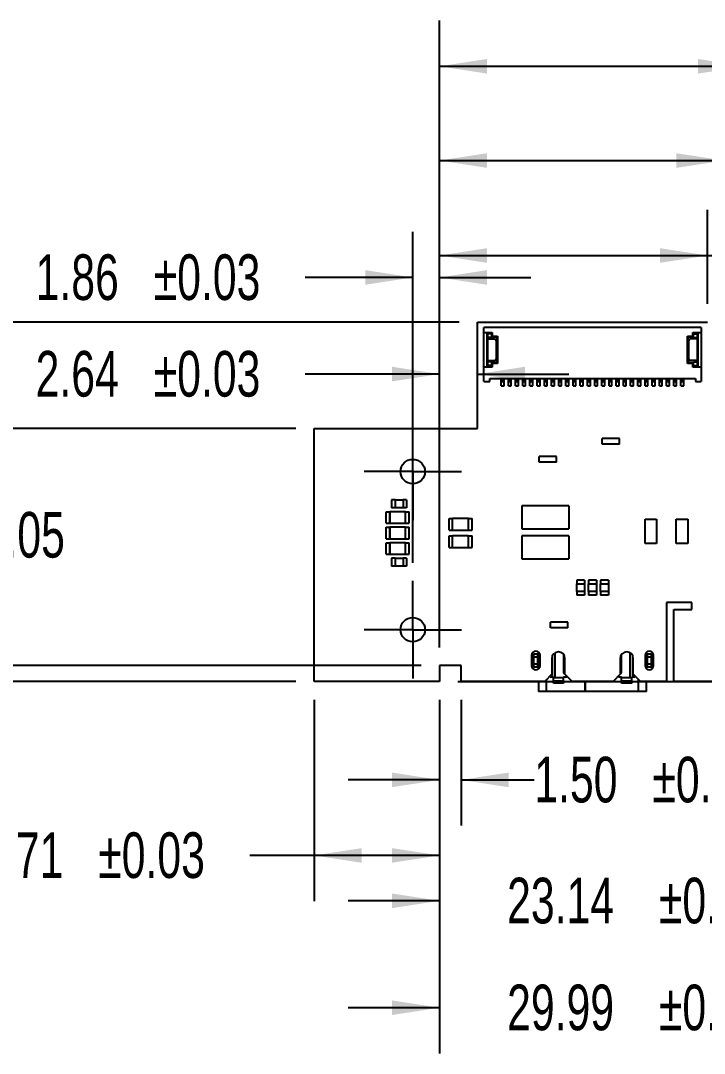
# Model space of a CAD drawing. Extents: x 11 to 421, y 5 to 275.
# Drawn here: x 78.8 to 126.4, y 141.9 to 213.7 of the extents above; entities that cross this region are included whole.
import ezdxf
from ezdxf.enums import TextEntityAlignment as Align

# ---------------------------------------------------------------- set-up
doc = ezdxf.new("R2010")
doc.units = 0
doc.layers.get('0').update_dxf_attribs({"linetype": 'CONTINUOUS'})
doc.dimstyles.new('SLDDIMSTYLE0', dxfattribs={"dimtxt": 3.175, "dimasz": 3.302, "dimexe": 0, "dimexo": 0.0625, "dimgap": 0.79375, "dimtad": 0, "dimtih": 1, "dimtoh": 1, "dimrnd": 1e-09, "dimzin": 4, "dimsah": 1, "dimcen": 0.09, "dimazin": 3, "dimtol": 1, "dimtp": 0.02, "dimtm": 0.02, "dimtfac": 1, "dimtmove": 0, "dimatfit": 3})
doc.dimstyles.new('SLDDIMSTYLE1', dxfattribs={"dimtxt": 3.175, "dimasz": 3.302, "dimexe": 0, "dimexo": 0.0625, "dimgap": 0.79375, "dimtad": 0, "dimtih": 1, "dimtoh": 1, "dimrnd": 1e-09, "dimzin": 12, "dimsah": 1, "dimcen": 0.09, "dimazin": 3, "dimtol": 1, "dimtp": 0.03, "dimtm": 0.03, "dimtfac": 1, "dimtofl": 0, "dimtmove": 0, "dimatfit": 3})
doc.dimstyles.new('SLDDIMSTYLE2', dxfattribs={"dimtxt": 3.175, "dimasz": 3.302, "dimexe": 0, "dimexo": 0.0625, "dimgap": 0.79375, "dimtad": 0, "dimtih": 1, "dimtoh": 1, "dimrnd": 1e-09, "dimzin": 12, "dimsah": 1, "dimcen": 0.09, "dimazin": 3, "dimtol": 1, "dimtp": 0.05, "dimtm": 0.05, "dimtfac": 1, "dimtmove": 0, "dimatfit": 3})
doc.dimstyles.new('SLDDIMSTYLE3', dxfattribs={"dimtxt": 3.175, "dimasz": 3.302, "dimexe": 0, "dimexo": 0.0625, "dimgap": 0.79375, "dimtad": 0, "dimtih": 1, "dimtoh": 1, "dimrnd": 1e-09, "dimzin": 12, "dimsah": 1, "dimcen": 0.09, "dimazin": 3, "dimtol": 1, "dimtp": 0.03, "dimtm": 0.03, "dimtfac": 1, "dimtmove": 0, "dimatfit": 3})
doc.dimstyles.new('SLDDIMSTYLE4', dxfattribs={"dimtxt": 3.175, "dimasz": 3.302, "dimexe": 0, "dimexo": 0.0625, "dimgap": 0.79375, "dimtad": 0, "dimtih": 1, "dimtoh": 1, "dimrnd": 1e-09, "dimzin": 12, "dimsah": 1, "dimcen": 0.09, "dimazin": 3, "dimtol": 1, "dimtp": 0.04, "dimtm": 0.04, "dimtfac": 1, "dimtofl": 0, "dimtmove": 0, "dimatfit": 3})
doc.dimstyles.new('SLDDIMSTYLE5', dxfattribs={"dimtxt": 3.175, "dimasz": 3.302, "dimexe": 0, "dimexo": 0.0625, "dimgap": 0.79375, "dimtad": 0, "dimtih": 1, "dimtoh": 1, "dimrnd": 1e-09, "dimzin": 12, "dimsah": 1, "dimcen": 0.09, "dimazin": 3, "dimtol": 1, "dimtp": 0.05, "dimtm": 0.05, "dimtfac": 1, "dimtofl": 0, "dimtmove": 0, "dimatfit": 3})
doc.dimstyles.new('SLDDIMSTYLE6', dxfattribs={"dimtxt": 3.175, "dimasz": 3.302, "dimexe": 0, "dimexo": 0.0625, "dimgap": 0.79375, "dimtad": 0, "dimtih": 1, "dimtoh": 1, "dimrnd": 1e-09, "dimzin": 4, "dimsah": 1, "dimcen": 0.09, "dimazin": 3, "dimtol": 1, "dimtp": 0.05, "dimtm": 0.05, "dimtfac": 1, "dimtmove": 0, "dimatfit": 3})
doc.dimstyles.new('SLDDIMSTYLE7', dxfattribs={"dimtxt": 3.175, "dimasz": 3.302, "dimexe": 0, "dimexo": 0.0625, "dimgap": 0.79375, "dimtad": 0, "dimtih": 1, "dimtoh": 1, "dimrnd": 1e-09, "dimzin": 4, "dimsah": 1, "dimcen": 0.09, "dimazin": 3, "dimtol": 1, "dimtp": 0.05, "dimtm": 0.05, "dimtfac": 1, "dimtofl": 0, "dimtmove": 0, "dimatfit": 3})
doc.dimstyles.new('SLDDIMSTYLE8', dxfattribs={"dimtxt": 3.175, "dimasz": 3.302, "dimexe": 0, "dimexo": 0.0625, "dimgap": 0.79375, "dimtad": 0, "dimtih": 1, "dimtoh": 1, "dimrnd": 1e-09, "dimzin": 4, "dimsah": 1, "dimcen": 0.09, "dimazin": 3, "dimtol": 1, "dimtp": 0.03, "dimtm": 0.03, "dimtfac": 1, "dimtmove": 0, "dimatfit": 3})

# ---------------------------------------------------------------- blocks, each defined once
blk = doc.blocks.new('_D')
at = {"color": 7, "linetype": 'CONTINUOUS'}
for p, q in [((107.973, 166.464), (107.973, 157.709)), ((109.473, 166.464), (109.473, 157.709)), ((107.973, 160.884), (101.623, 160.884)), ((109.473, 160.884), (114.565, 160.884))]:
    blk.add_line(p, q, dxfattribs=at)
for points in [[(107.973, 160.884), (104.671, 161.392), (104.671, 160.376)], [(109.473, 160.884), (112.775, 160.376), (112.775, 161.392)]]:
    blk.add_solid(points, dxfattribs=at)
at = {"color": 7, "linetype": 'CONTINUOUS', "width": 0.7}
for s, p in [('1.50', (114.565, 158.364, 0.426)), ('±0.02', (122.776, 158.364, 0.426))]:
    blk.add_text(s, height=3.175, dxfattribs=at).set_placement(p, align=Align.BOTTOM_LEFT)
blk = doc.blocks.new('_D_1')
at = {"color": 7, "linetype": 'CONTINUOUS'}
for p, q in [((99.263, 166.464), (99.263, 152.452)), ((107.973, 166.464), (107.973, 152.452)), ((99.263, 155.627), (94.781, 155.627)), ((107.973, 155.627), (99.263, 155.627))]:
    blk.add_line(p, q, dxfattribs=at)
for points in [[(99.263, 155.627), (102.565, 155.119), (102.565, 156.135)], [(107.973, 155.627), (104.671, 156.135), (104.671, 155.119)]]:
    blk.add_solid(points, dxfattribs=at)
at = {"color": 7, "linetype": 'CONTINUOUS', "width": 0.7}
for s, p in [('8.71', (76.035, 153.107, 0.426)), ('±0.03', (84.246, 153.107, 0.426))]:
    blk.add_text(s, height=3.175, dxfattribs=at).set_placement(p, align=Align.BOTTOM_LEFT)
blk = doc.blocks.new('_D_2')
at = {"color": 7, "linetype": 'CONTINUOUS'}
for p, q in [((107.973, 166.464), (107.973, 141.859)), ((137.963, 166.464), (137.963, 141.859)), ((107.973, 145.034), (101.623, 145.034)), ((137.963, 145.034), (144.313, 145.034))]:
    blk.add_line(p, q, dxfattribs=at)
for points in [[(107.973, 145.034), (104.671, 145.542), (104.671, 144.526)], [(137.963, 145.034), (141.265, 144.526), (141.265, 145.542)]]:
    blk.add_solid(points, dxfattribs=at)
at = {"color": 7, "linetype": 'CONTINUOUS', "width": 0.7}
for s, p in [('29.99', (112.674, 142.514, 0.426)), ('±0.05', (123.231, 142.514, 0.426))]:
    blk.add_text(s, height=3.175, dxfattribs=at).set_placement(p, align=Align.BOTTOM_LEFT)
blk = doc.blocks.new('_D_3')
at = {"color": 7, "linetype": 'CONTINUOUS'}
for p, q in [((107.973, 170.104), (107.973, 192.292)), ((107.973, 189.117), (98.636, 189.117)), ((110.613, 189.117), (116.963, 189.117))]:
    blk.add_line(p, q, dxfattribs=at)
for points in [[(107.973, 189.117), (104.671, 189.625), (104.671, 188.609)], [(110.613, 189.117), (113.915, 188.609), (113.915, 189.625)]]:
    blk.add_solid(points, dxfattribs=at)
at = {"color": 7, "linetype": 'CONTINUOUS', "width": 0.7}
for s, p in [('2.64', (79.89, 186.597, 0.426)), ('±0.03', (88.101, 186.597, 0.426))]:
    blk.add_text(s, height=3.175, dxfattribs=at).set_placement(p, align=Align.BOTTOM_LEFT)
blk = doc.blocks.new('_D_4')
at = {"color": 7, "linetype": 'CONTINUOUS'}
for p, q in [((107.973, 170.104), (107.973, 200.541)), ((126.613, 194.004), (126.613, 200.541)), ((107.973, 197.366), (126.613, 197.366)), ((126.613, 197.366), (134.555, 197.366))]:
    blk.add_line(p, q, dxfattribs=at)
for points in [[(107.973, 197.366), (111.275, 196.858), (111.275, 197.874)], [(126.613, 197.366), (123.311, 197.874), (123.311, 196.858)]]:
    blk.add_solid(points, dxfattribs=at)
at = {"color": 7, "linetype": 'CONTINUOUS', "width": 0.7}
for s, p in [('18.64', (134.555, 194.845, 0.426)), ('±0.03', (145.112, 194.845, 0.426))]:
    blk.add_text(s, height=3.175, dxfattribs=at).set_placement(p, align=Align.BOTTOM_LEFT)
blk = doc.blocks.new('_D_5')
at = {"color": 7, "linetype": 'CONTINUOUS'}
for p, q in [((107.973, 170.104), (107.973, 207.148)), ((127.753, 186.604), (127.753, 207.148)), ((107.973, 203.973), (127.753, 203.973)), ((127.753, 203.973), (134.555, 203.973))]:
    blk.add_line(p, q, dxfattribs=at)
for points in [[(107.973, 203.973), (111.275, 203.465), (111.275, 204.481)], [(127.753, 203.973), (124.451, 204.481), (124.451, 203.465)]]:
    blk.add_solid(points, dxfattribs=at)
at = {"color": 7, "linetype": 'CONTINUOUS', "width": 0.7}
for s, p in [('19.78', (134.555, 201.453, 0.426)), ('±0.04', (145.112, 201.453, 0.426))]:
    blk.add_text(s, height=3.175, dxfattribs=at).set_placement(p, align=Align.BOTTOM_LEFT)
blk = doc.blocks.new('_D_6')
at = {"color": 7, "linetype": 'CONTINUOUS'}
for p, q in [((107.973, 170.104), (107.973, 213.705)), ((129.253, 186.604), (129.253, 213.705)), ((107.973, 210.53), (129.253, 210.53)), ((129.253, 210.53), (134.555, 210.53))]:
    blk.add_line(p, q, dxfattribs=at)
for points in [[(107.973, 210.53), (111.275, 210.022), (111.275, 211.038)], [(129.253, 210.53), (125.951, 211.038), (125.951, 210.022)]]:
    blk.add_solid(points, dxfattribs=at)
at = {"color": 7, "linetype": 'CONTINUOUS', "width": 0.7}
for s, p in [('21.28', (134.555, 208.01, 0.426)), ('±0.05', (145.112, 208.01, 0.426))]:
    blk.add_text(s, height=3.175, dxfattribs=at).set_placement(p, align=Align.BOTTOM_LEFT)
blk = doc.blocks.new('_D_7')
at = {"color": 7, "linetype": 'CONTINUOUS'}
for p, q in [((70.253, 168.834), (70.253, 175.184)), ((106.703, 168.834), (67.078, 168.834)), ((97.993, 167.734), (67.078, 167.734)), ((70.253, 153.166), (70.253, 167.734)), ((63.903, 153.166), (70.253, 153.166))]:
    blk.add_line(p, q, dxfattribs=at)
for points in [[(70.253, 168.834), (70.761, 172.136), (69.745, 172.136)], [(70.253, 167.734), (69.745, 164.432), (70.761, 164.432)]]:
    blk.add_solid(points, dxfattribs=at)
at = {"color": 7, "linetype": 'CONTINUOUS', "width": 0.7}
for s, p in [('1.10', (45.157, 150.645, 0.426)), ('±0.02', (53.368, 150.645, 0.426))]:
    blk.add_text(s, height=3.175, dxfattribs=at).set_placement(p, align=Align.BOTTOM_LEFT)
blk = doc.blocks.new('_D_8')
at = {"color": 7, "linetype": 'CONTINUOUS'}
for p, q in [((74.498, 185.334), (74.498, 191.684)), ((97.993, 185.334), (71.323, 185.334)), ((97.993, 167.734), (71.323, 167.734)), ((74.498, 167.734), (74.498, 161.384))]:
    blk.add_line(p, q, dxfattribs=at)
for points in [[(74.498, 185.334), (75.006, 188.636), (73.99, 188.636)], [(74.498, 167.734), (73.99, 164.432), (75.006, 164.432)]]:
    blk.add_solid(points, dxfattribs=at)
at = {"color": 7, "linetype": 'CONTINUOUS', "width": 0.7}
for s, p in [('17.60', (63.952, 175.398, 0.426)), ('±0.05', (74.509, 175.398, 0.426))]:
    blk.add_text(s, height=3.175, dxfattribs=at).set_placement(p, align=Align.BOTTOM_LEFT)
blk = doc.blocks.new('_D_9')
at = {"color": 7, "linetype": 'CONTINUOUS'}
for p, q in [((109.343, 192.734), (50.088, 192.734)), ((53.263, 192.734), (53.263, 183.325)), ((53.263, 167.734), (53.263, 178.285)), ((97.993, 167.734), (50.088, 167.734))]:
    blk.add_line(p, q, dxfattribs=at)
for points in [[(53.263, 192.734), (52.755, 189.432), (53.771, 189.432)], [(53.263, 167.734), (53.771, 171.036), (52.755, 171.036)]]:
    blk.add_solid(points, dxfattribs=at)
at = {"color": 7, "linetype": 'CONTINUOUS', "width": 0.7}
for s, p in [('25', (45.649, 178.285, 0.426)), ('±0.05', (50.341, 178.285, 0.426))]:
    blk.add_text(s, height=3.175, dxfattribs=at).set_placement(p, align=Align.BOTTOM_LEFT)
blk = doc.blocks.new('_D_10')
at = {"color": 7, "linetype": 'CONTINUOUS'}
for p, q in [((155.688, 192.235), (149.338, 192.235)), ((149.338, 192.235), (149.338, 184.234)), ((130.523, 184.234), (152.513, 184.234)), ((149.338, 167.734), (149.338, 184.234)), ((109.243, 167.734), (152.513, 167.734))]:
    blk.add_line(p, q, dxfattribs=at)
for points in [[(149.338, 184.234), (148.83, 180.932), (149.846, 180.932)], [(149.338, 167.734), (149.846, 171.036), (148.83, 171.036)]]:
    blk.add_solid(points, dxfattribs=at)
at = {"color": 7, "linetype": 'CONTINUOUS', "width": 0.7}
for s, p in [('16.50', (155.688, 189.715, 0.426)), ('±0.05', (166.245, 189.715, 0.426))]:
    blk.add_text(s, height=3.175, dxfattribs=at).set_placement(p, align=Align.BOTTOM_LEFT)
blk = doc.blocks.new('_D_11')
at = {"color": 7, "linetype": 'CONTINUOUS'}
for p, q in [((158.469, 171.334), (158.469, 177.684)), ((135.773, 171.334), (161.644, 171.334)), ((109.243, 167.734), (161.644, 167.734)), ((158.469, 157.706), (158.469, 167.734)), ((164.819, 157.706), (158.469, 157.706))]:
    blk.add_line(p, q, dxfattribs=at)
for points in [[(158.469, 171.334), (158.977, 174.636), (157.961, 174.636)], [(158.469, 167.734), (157.961, 164.432), (158.977, 164.432)]]:
    blk.add_solid(points, dxfattribs=at)
for s, width, p in [('2 X ', 0.525, (164.819, 155.185, 0.426)), ('3.60', 0.7, (172.091, 155.185, 0.426)), ('±0.03', 0.7, (180.302, 155.185, 0.426))]:
    blk.add_text(s, height=3.175, dxfattribs=dict(at, width=width)).set_placement(p, align=Align.BOTTOM_LEFT)
blk = doc.blocks.new('_D_12')
at = {"color": 7, "linetype": 'CONTINUOUS'}
for p, q in [((179.469, 182.334), (179.469, 188.684)), ((135.773, 182.334), (182.644, 182.334)), ((109.243, 167.734), (182.644, 167.734)), ((179.469, 167.734), (179.469, 161.384))]:
    blk.add_line(p, q, dxfattribs=at)
for points in [[(179.469, 182.334), (179.977, 185.636), (178.961, 185.636)], [(179.469, 167.734), (178.961, 164.432), (179.977, 164.432)]]:
    blk.add_solid(points, dxfattribs=at)
for s, width, p in [('2 X ', 0.525, (165.287, 171.075, 0.426)), ('14.60', 0.7, (172.559, 171.075, 0.426)), ('±0.05', 0.7, (183.116, 171.075, 0.426))]:
    blk.add_text(s, height=3.175, dxfattribs=dict(at, width=width)).set_placement(p, align=Align.BOTTOM_LEFT)
blk = doc.blocks.new('_D_14')
at = {"color": 7, "linetype": 'CONTINUOUS'}
for p, q in [((106.113, 175.994), (106.113, 199.014)), ((107.973, 170.104), (107.973, 199.014)), ((106.113, 195.839), (98.636, 195.839)), ((107.973, 195.839), (114.323, 195.839))]:
    blk.add_line(p, q, dxfattribs=at)
for points in [[(106.113, 195.839), (102.811, 196.347), (102.811, 195.331)], [(107.973, 195.839), (111.275, 195.331), (111.275, 196.347)]]:
    blk.add_solid(points, dxfattribs=at)
at = {"color": 7, "linetype": 'CONTINUOUS', "width": 0.7}
for s, p in [('1.86', (79.89, 193.319, 0.426)), ('±0.03', (88.101, 193.319, 0.426))]:
    blk.add_text(s, height=3.175, dxfattribs=at).set_placement(p, align=Align.BOTTOM_LEFT)
blk = doc.blocks.new('_D_15')
at = {"color": 7, "linetype": 'CONTINUOUS'}
for p, q in [((107.973, 166.464), (107.973, 149.295)), ((131.113, 166.674), (131.113, 149.295)), ((107.973, 152.47), (101.623, 152.47)), ((131.113, 152.47), (137.463, 152.47))]:
    blk.add_line(p, q, dxfattribs=at)
for points in [[(107.973, 152.47), (104.671, 152.978), (104.671, 151.962)], [(131.113, 152.47), (134.415, 151.962), (134.415, 152.978)]]:
    blk.add_solid(points, dxfattribs=at)
at = {"color": 7, "linetype": 'CONTINUOUS', "width": 0.7}
for s, p in [('23.14', (112.674, 149.949, 0.426)), ('±0.05', (123.231, 149.949, 0.426))]:
    blk.add_text(s, height=3.175, dxfattribs=at).set_placement(p, align=Align.BOTTOM_LEFT)
blk = doc.blocks.new('SW_CENTERMARKSYMBOL_0')
at = {"color": 0, "linetype": 'CONTINUOUS'}
for p, q in [((0, 2.54), (0, 3.39)), ((0, 0), (0, 2.54)), ((-2.54, 0), (-3.39, 0)), ((0, 0), (-2.54, 0)), ((0, 0), (0, -2.54)), ((0, 0), (2.54, 0)), ((2.54, 0), (3.39, 0)), ((0, -2.54), (0, -3.39))]:
    blk.add_line(p, q, dxfattribs=at)
blk = doc.blocks.new('SW_CENTERMARKSYMBOL_1')
at = {"color": 0, "linetype": 'CONTINUOUS'}
for p, q in [((0, 2.54), (0, 3.39)), ((0, 0), (0, 2.54)), ((-2.54, 0), (-3.39, 0)), ((0, 0), (-2.54, 0)), ((0, 0), (0, -2.54)), ((0, 0), (2.54, 0)), ((2.54, 0), (3.39, 0)), ((0, -2.54), (0, -3.39))]:
    blk.add_line(p, q, dxfattribs=at)

msp = doc.modelspace()

# ---------------------------------------------------------------- linework, layer by layer
at = {"color": 7, "linetype": 'CONTINUOUS'}
for p, q in [((110.613, 185.334), (110.613, 192.734)), ((110.613, 192.734), (126.613, 192.734)), ((111.063, 192.009), (111.063, 192.359)), ((126.163, 192.359), (111.063, 192.359)), ((111.063, 192.009), (111.638, 192.009)), ((111.063, 189.609), (111.063, 192.009)), ((111.288, 189.609), (111.288, 192.009)), ((111.338, 191.909), (111.338, 192.009)), ((111.588, 191.909), (111.338, 191.909)), ((111.338, 191.659), (111.338, 191.909)), ((111.588, 192.009), (111.588, 191.909)), ((111.588, 191.909), (111.588, 191.659)), ((111.638, 192.009), (111.638, 191.759)), ((125.588, 192.009), (126.163, 192.009)), ((125.588, 191.759), (125.588, 192.009)), ((125.638, 191.909), (125.638, 192.009)), ((125.638, 191.659), (125.638, 191.909)), ((125.638, 191.909), (125.888, 191.909)), ((125.888, 191.909), (125.888, 192.009)), ((125.888, 191.909), (125.888, 191.659)), ((125.938, 192.009), (125.938, 189.609)), ((126.163, 192.359), (126.163, 192.009)), ((126.163, 192.009), (126.163, 189.609)), ((111.588, 191.659), (111.338, 191.659)), ((111.338, 191.559), (111.338, 191.659)), ((111.338, 191.559), (111.813, 191.559)), ((111.338, 190.059), (111.338, 191.559)), ((111.638, 191.759), (111.588, 191.709)), ((111.588, 191.709), (111.963, 191.709)), ((111.638, 191.759), (112.013, 191.759)), ((111.913, 191.459), (111.913, 190.159)), ((112.013, 191.759), (111.963, 191.709)), ((111.963, 191.709), (111.963, 189.909)), ((112.013, 191.759), (112.013, 189.859)), ((125.213, 191.759), (125.588, 191.759)), ((125.213, 189.859), (125.213, 191.759)), ((125.213, 191.759), (125.263, 191.709)), ((125.263, 191.709), (125.638, 191.709)), ((125.263, 189.909), (125.263, 191.709)), ((125.313, 190.159), (125.313, 191.459)), ((125.888, 191.559), (125.413, 191.559)), ((125.588, 191.759), (125.638, 191.709)), ((125.638, 191.659), (125.888, 191.659)), ((125.888, 191.659), (125.888, 191.559)), ((125.888, 191.559), (125.888, 190.059)), ((111.338, 190.059), (111.813, 190.059)), ((111.338, 189.959), (111.338, 190.059)), ((111.588, 189.959), (111.338, 189.959)), ((111.338, 189.709), (111.338, 189.959)), ((111.588, 189.709), (111.338, 189.709)), ((111.338, 189.609), (111.338, 189.709)), ((111.588, 189.959), (111.588, 189.709)), ((111.638, 189.859), (111.588, 189.909)), ((111.963, 189.909), (111.588, 189.909)), ((111.588, 189.709), (111.588, 189.609)), ((112.013, 189.859), (111.638, 189.859)), ((111.638, 189.859), (111.638, 189.609)), ((112.013, 189.859), (111.963, 189.909)), ((125.213, 189.859), (125.263, 189.909)), ((125.588, 189.859), (125.213, 189.859)), ((125.638, 189.909), (125.263, 189.909)), ((125.888, 190.059), (125.413, 190.059)), ((125.588, 189.859), (125.638, 189.909)), ((125.588, 189.609), (125.588, 189.859)), ((125.638, 189.709), (125.638, 189.959)), ((125.638, 189.959), (125.888, 189.959)), ((125.638, 189.609), (125.638, 189.709)), ((125.638, 189.709), (125.888, 189.709)), ((125.888, 190.059), (125.888, 189.959)), ((125.888, 189.959), (125.888, 189.709)), ((125.888, 189.609), (125.888, 189.709)), ((111.063, 188.609), (111.063, 189.609)), ((111.638, 189.609), (111.063, 189.609)), ((126.163, 189.609), (125.588, 189.609)), ((126.163, 189.609), (126.163, 188.609)), ((111.063, 188.609), (111.463, 188.609)), ((111.463, 188.809), (125.763, 188.809)), ((111.463, 188.609), (111.463, 188.809)), ((112.263, 188.709), (112.263, 188.809)), ((112.263, 188.709), (112.463, 188.709)), ((112.263, 188.609), (112.263, 188.709)), ((112.263, 188.609), (112.463, 188.609)), ((112.263, 188.309), (112.263, 188.609)), ((112.263, 188.309), (112.463, 188.309)), ((112.463, 188.709), (112.463, 188.809)), ((112.463, 188.609), (112.463, 188.709)), ((112.463, 188.309), (112.463, 188.609)), ((112.763, 188.709), (112.763, 188.809)), ((112.763, 188.709), (112.963, 188.709)), ((112.763, 188.609), (112.763, 188.709)), ((112.763, 188.609), (112.963, 188.609)), ((112.763, 188.309), (112.763, 188.609)), ((112.763, 188.309), (112.963, 188.309)), ((112.963, 188.709), (112.963, 188.809)), ((112.963, 188.609), (112.963, 188.709)), ((112.963, 188.309), (112.963, 188.609)), ((113.263, 188.709), (113.263, 188.809)), ((113.263, 188.709), (113.463, 188.709)), ((113.263, 188.609), (113.263, 188.709)), ((113.263, 188.609), (113.463, 188.609)), ((113.263, 188.309), (113.263, 188.609)), ((113.263, 188.309), (113.463, 188.309)), ((113.463, 188.709), (113.463, 188.809)), ((113.463, 188.609), (113.463, 188.709)), ((113.463, 188.309), (113.463, 188.609)), ((113.763, 188.709), (113.763, 188.809)), ((113.763, 188.709), (113.963, 188.709)), ((113.763, 188.609), (113.763, 188.709)), ((113.763, 188.609), (113.963, 188.609)), ((113.763, 188.309), (113.763, 188.609)), ((113.763, 188.309), (113.963, 188.309)), ((113.963, 188.709), (113.963, 188.809)), ((113.963, 188.609), (113.963, 188.709)), ((113.963, 188.309), (113.963, 188.609)), ((114.263, 188.709), (114.263, 188.809)), ((114.263, 188.709), (114.463, 188.709)), ((114.263, 188.609), (114.263, 188.709)), ((114.263, 188.609), (114.463, 188.609)), ((114.263, 188.309), (114.263, 188.609)), ((114.263, 188.309), (114.463, 188.309)), ((114.463, 188.709), (114.463, 188.809)), ((114.463, 188.609), (114.463, 188.709)), ((114.463, 188.309), (114.463, 188.609)), ((114.763, 188.709), (114.763, 188.809)), ((114.763, 188.709), (114.963, 188.709)), ((114.763, 188.609), (114.763, 188.709)), ((114.763, 188.609), (114.963, 188.609)), ((114.763, 188.309), (114.763, 188.609)), ((114.763, 188.309), (114.963, 188.309)), ((114.963, 188.709), (114.963, 188.809)), ((114.963, 188.609), (114.963, 188.709)), ((114.963, 188.309), (114.963, 188.609)), ((115.263, 188.709), (115.263, 188.809)), ((115.263, 188.709), (115.463, 188.709)), ((115.263, 188.609), (115.263, 188.709)), ((115.263, 188.609), (115.463, 188.609)), ((115.263, 188.309), (115.263, 188.609)), ((115.263, 188.309), (115.463, 188.309)), ((115.463, 188.709), (115.463, 188.809)), ((115.463, 188.609), (115.463, 188.709)), ((115.463, 188.309), (115.463, 188.609)), ((115.763, 188.709), (115.763, 188.809)), ((115.763, 188.709), (115.963, 188.709)), ((115.763, 188.609), (115.763, 188.709)), ((115.763, 188.609), (115.963, 188.609)), ((115.763, 188.309), (115.763, 188.609)), ((115.763, 188.309), (115.963, 188.309)), ((115.963, 188.709), (115.963, 188.809)), ((115.963, 188.609), (115.963, 188.709)), ((115.963, 188.309), (115.963, 188.609)), ((116.263, 188.709), (116.263, 188.809)), ((116.263, 188.709), (116.463, 188.709)), ((116.263, 188.609), (116.263, 188.709)), ((116.263, 188.609), (116.463, 188.609)), ((116.263, 188.309), (116.263, 188.609)), ((116.263, 188.309), (116.463, 188.309)), ((116.463, 188.709), (116.463, 188.809)), ((116.463, 188.609), (116.463, 188.709)), ((116.463, 188.309), (116.463, 188.609)), ((116.763, 188.709), (116.763, 188.809)), ((116.763, 188.709), (116.963, 188.709)), ((116.763, 188.609), (116.763, 188.709)), ((116.763, 188.609), (116.963, 188.609)), ((116.763, 188.309), (116.763, 188.609)), ((116.763, 188.309), (116.963, 188.309)), ((116.963, 188.709), (116.963, 188.809)), ((116.963, 188.609), (116.963, 188.709)), ((116.963, 188.309), (116.963, 188.609)), ((117.263, 188.709), (117.263, 188.809)), ((117.263, 188.709), (117.463, 188.709)), ((117.263, 188.609), (117.263, 188.709)), ((117.263, 188.609), (117.463, 188.609)), ((117.263, 188.309), (117.263, 188.609)), ((117.263, 188.309), (117.463, 188.309)), ((117.463, 188.709), (117.463, 188.809)), ((117.463, 188.609), (117.463, 188.709)), ((117.463, 188.309), (117.463, 188.609)), ((117.763, 188.709), (117.763, 188.809)), ((117.763, 188.709), (117.963, 188.709)), ((117.763, 188.609), (117.763, 188.709)), ((117.763, 188.609), (117.963, 188.609)), ((117.763, 188.309), (117.763, 188.609)), ((117.763, 188.309), (117.963, 188.309)), ((117.963, 188.709), (117.963, 188.809)), ((117.963, 188.609), (117.963, 188.709)), ((117.963, 188.309), (117.963, 188.609)), ((118.263, 188.709), (118.263, 188.809)), ((118.263, 188.709), (118.463, 188.709)), ((118.263, 188.609), (118.263, 188.709)), ((118.263, 188.609), (118.463, 188.609)), ((118.263, 188.309), (118.263, 188.609)), ((118.263, 188.309), (118.463, 188.309)), ((118.463, 188.709), (118.463, 188.809)), ((118.463, 188.609), (118.463, 188.709)), ((118.463, 188.309), (118.463, 188.609)), ((118.763, 188.709), (118.763, 188.809)), ((118.763, 188.709), (118.963, 188.709)), ((118.763, 188.609), (118.763, 188.709)), ((118.763, 188.609), (118.963, 188.609)), ((118.763, 188.309), (118.763, 188.609)), ((118.763, 188.309), (118.963, 188.309)), ((118.963, 188.709), (118.963, 188.809)), ((118.963, 188.609), (118.963, 188.709)), ((118.963, 188.309), (118.963, 188.609)), ((119.263, 188.709), (119.263, 188.809)), ((119.263, 188.709), (119.463, 188.709)), ((119.263, 188.609), (119.263, 188.709)), ((119.263, 188.609), (119.463, 188.609)), ((119.263, 188.309), (119.263, 188.609)), ((119.263, 188.309), (119.463, 188.309)), ((119.463, 188.709), (119.463, 188.809)), ((119.463, 188.609), (119.463, 188.709)), ((119.463, 188.309), (119.463, 188.609)), ((119.763, 188.709), (119.763, 188.809)), ((119.763, 188.709), (119.963, 188.709)), ((119.763, 188.609), (119.763, 188.709)), ((119.763, 188.609), (119.963, 188.609)), ((119.763, 188.309), (119.763, 188.609)), ((119.763, 188.309), (119.963, 188.309)), ((119.963, 188.709), (119.963, 188.809)), ((119.963, 188.609), (119.963, 188.709)), ((119.963, 188.309), (119.963, 188.609)), ((120.263, 188.709), (120.263, 188.809)), ((120.263, 188.709), (120.463, 188.709)), ((120.263, 188.609), (120.263, 188.709)), ((120.263, 188.609), (120.463, 188.609)), ((120.263, 188.309), (120.263, 188.609)), ((120.263, 188.309), (120.463, 188.309)), ((120.463, 188.709), (120.463, 188.809)), ((120.463, 188.609), (120.463, 188.709)), ((120.463, 188.309), (120.463, 188.609)), ((120.763, 188.709), (120.763, 188.809)), ((120.763, 188.709), (120.963, 188.709)), ((120.763, 188.609), (120.763, 188.709)), ((120.763, 188.609), (120.963, 188.609)), ((120.763, 188.309), (120.763, 188.609)), ((120.763, 188.309), (120.963, 188.309)), ((120.963, 188.709), (120.963, 188.809)), ((120.963, 188.609), (120.963, 188.709)), ((120.963, 188.309), (120.963, 188.609)), ((121.263, 188.709), (121.263, 188.809)), ((121.263, 188.709), (121.463, 188.709)), ((121.263, 188.609), (121.263, 188.709)), ((121.263, 188.609), (121.463, 188.609)), ((121.263, 188.309), (121.263, 188.609)), ((121.263, 188.309), (121.463, 188.309)), ((121.463, 188.709), (121.463, 188.809)), ((121.463, 188.609), (121.463, 188.709)), ((121.463, 188.309), (121.463, 188.609)), ((121.763, 188.709), (121.763, 188.809)), ((121.763, 188.709), (121.963, 188.709)), ((121.763, 188.609), (121.763, 188.709)), ((121.763, 188.609), (121.963, 188.609)), ((121.763, 188.309), (121.763, 188.609)), ((121.763, 188.309), (121.963, 188.309)), ((121.963, 188.709), (121.963, 188.809)), ((121.963, 188.609), (121.963, 188.709)), ((121.963, 188.309), (121.963, 188.609)), ((122.263, 188.709), (122.263, 188.809)), ((122.263, 188.709), (122.463, 188.709)), ((122.263, 188.609), (122.263, 188.709)), ((122.263, 188.609), (122.463, 188.609)), ((122.263, 188.309), (122.263, 188.609)), ((122.263, 188.309), (122.463, 188.309)), ((122.463, 188.709), (122.463, 188.809)), ((122.463, 188.609), (122.463, 188.709)), ((122.463, 188.309), (122.463, 188.609)), ((122.763, 188.709), (122.763, 188.809)), ((122.763, 188.709), (122.963, 188.709)), ((122.763, 188.609), (122.763, 188.709)), ((122.763, 188.609), (122.963, 188.609)), ((122.763, 188.309), (122.763, 188.609)), ((122.763, 188.309), (122.963, 188.309)), ((122.963, 188.709), (122.963, 188.809)), ((122.963, 188.609), (122.963, 188.709)), ((122.963, 188.309), (122.963, 188.609)), ((123.263, 188.709), (123.263, 188.809)), ((123.263, 188.709), (123.463, 188.709)), ((123.263, 188.609), (123.263, 188.709)), ((123.263, 188.609), (123.463, 188.609)), ((123.263, 188.309), (123.263, 188.609)), ((123.263, 188.309), (123.463, 188.309)), ((123.463, 188.709), (123.463, 188.809)), ((123.463, 188.609), (123.463, 188.709)), ((123.463, 188.309), (123.463, 188.609)), ((123.763, 188.709), (123.763, 188.809)), ((123.763, 188.709), (123.963, 188.709)), ((123.763, 188.609), (123.763, 188.709)), ((123.763, 188.609), (123.963, 188.609)), ((123.763, 188.309), (123.763, 188.609)), ((123.763, 188.309), (123.963, 188.309)), ((123.963, 188.709), (123.963, 188.809)), ((123.963, 188.609), (123.963, 188.709)), ((123.963, 188.309), (123.963, 188.609)), ((124.263, 188.709), (124.263, 188.809)), ((124.263, 188.709), (124.463, 188.709)), ((124.263, 188.609), (124.263, 188.709)), ((124.263, 188.609), (124.463, 188.609)), ((124.263, 188.309), (124.263, 188.609)), ((124.263, 188.309), (124.463, 188.309)), ((124.463, 188.709), (124.463, 188.809)), ((124.463, 188.609), (124.463, 188.709)), ((124.463, 188.309), (124.463, 188.609)), ((124.763, 188.709), (124.763, 188.809)), ((124.763, 188.709), (124.963, 188.709)), ((124.763, 188.609), (124.763, 188.709)), ((124.763, 188.609), (124.963, 188.609)), ((124.763, 188.309), (124.763, 188.609)), ((124.763, 188.309), (124.963, 188.309)), ((124.963, 188.709), (124.963, 188.809)), ((124.963, 188.609), (124.963, 188.709)), ((124.963, 188.309), (124.963, 188.609)), ((125.763, 188.809), (125.763, 188.609)), ((125.763, 188.609), (126.163, 188.609)), ((99.263, 167.734), (99.263, 185.334)), ((99.263, 185.334), (110.613, 185.334)), ((119.274, 184.235), (119.274, 184.634)), ((120.489, 184.634), (119.274, 184.634)), ((120.489, 184.235), (119.274, 184.235)), ((120.489, 184.235), (120.489, 184.634)), ((114.899, 182.985), (114.899, 183.384)), ((116.114, 183.384), (114.899, 183.384)), ((116.114, 182.985), (116.114, 183.384)), ((116.114, 182.985), (114.899, 182.985)), ((104.638, 180.359), (104.638, 179.809)), ((104.888, 180.359), (104.638, 180.359)), ((104.888, 180.359), (104.888, 179.809)), ((104.888, 180.359), (105.438, 180.359)), ((105.438, 180.359), (105.438, 179.809)), ((105.688, 180.359), (105.438, 180.359)), ((105.688, 180.359), (105.688, 179.809)), ((104.888, 179.809), (104.638, 179.809)), ((105.438, 179.809), (104.888, 179.809)), ((105.688, 179.809), (105.438, 179.809)), ((116.963, 179.959), (113.688, 179.959)), ((113.688, 179.959), (113.688, 178.359)), ((116.963, 179.959), (116.963, 178.359)), ((104.263, 178.734), (104.263, 179.534)), ((104.263, 179.534), (104.513, 179.534)), ((104.513, 178.734), (104.513, 179.534)), ((104.513, 179.534), (104.513, 178.734)), ((105.613, 179.534), (104.513, 179.534)), ((105.613, 179.534), (105.863, 179.534)), ((105.613, 178.734), (105.613, 179.534)), ((105.613, 178.734), (105.613, 179.534)), ((105.863, 178.734), (105.863, 179.534)), ((108.638, 178.259), (108.638, 179.059)), ((108.638, 179.059), (108.888, 179.059)), ((108.888, 178.259), (108.888, 179.059)), ((109.988, 179.059), (108.888, 179.059)), ((109.988, 178.259), (109.988, 179.059)), ((109.988, 179.059), (110.238, 179.059)), ((110.238, 178.259), (110.238, 179.059)), ((122.263, 177.32), (122.263, 179.012)), ((122.263, 179.012), (123.059, 179.012)), ((123.059, 179.012), (123.059, 177.32)), ((124.438, 177.322), (124.438, 179.014)), ((124.438, 179.014), (125.234, 179.014)), ((125.234, 179.014), (125.234, 177.322)), ((104.263, 178.734), (104.513, 178.734)), ((104.263, 177.659), (104.263, 178.459)), ((104.263, 178.459), (104.513, 178.459)), ((104.513, 178.734), (105.613, 178.734)), ((104.513, 177.659), (104.513, 178.459)), ((104.513, 178.459), (104.513, 177.659)), ((105.613, 178.459), (104.513, 178.459)), ((105.613, 178.734), (105.863, 178.734)), ((105.613, 177.659), (105.613, 178.459)), ((105.613, 178.459), (105.863, 178.459)), ((105.613, 177.659), (105.613, 178.459)), ((105.863, 177.659), (105.863, 178.459)), ((108.638, 178.259), (108.888, 178.259)), ((108.888, 178.259), (109.988, 178.259)), ((109.988, 178.259), (110.238, 178.259)), ((113.688, 178.359), (116.963, 178.359)), ((104.263, 177.659), (104.513, 177.659)), ((104.513, 177.659), (105.613, 177.659)), ((105.613, 177.659), (105.863, 177.659)), ((108.638, 177.059), (108.638, 177.859)), ((108.638, 177.859), (108.888, 177.859)), ((108.888, 177.059), (108.888, 177.859)), ((109.988, 177.859), (108.888, 177.859)), ((109.988, 177.859), (110.238, 177.859)), ((109.988, 177.059), (109.988, 177.859)), ((110.238, 177.059), (110.238, 177.859)), ((116.963, 177.859), (113.688, 177.859)), ((113.688, 177.859), (113.688, 176.259)), ((116.963, 177.859), (116.963, 176.259)), ((104.263, 177.384), (104.513, 177.384)), ((104.263, 176.584), (104.263, 177.384)), ((104.513, 176.584), (104.513, 177.384)), ((104.513, 177.384), (104.513, 176.584)), ((105.613, 177.384), (104.513, 177.384)), ((105.613, 177.384), (105.863, 177.384)), ((105.613, 176.584), (105.613, 177.384)), ((105.613, 176.584), (105.613, 177.384)), ((105.863, 176.584), (105.863, 177.384)), ((108.638, 177.059), (108.888, 177.059)), ((108.888, 177.059), (109.988, 177.059)), ((109.988, 177.059), (110.238, 177.059)), ((123.059, 177.32), (122.263, 177.32)), ((125.234, 177.322), (124.438, 177.322)), ((104.263, 176.584), (104.513, 176.584)), ((104.513, 176.584), (105.613, 176.584)), ((104.888, 176.309), (104.638, 176.309)), ((104.638, 176.309), (104.638, 175.759)), ((104.888, 176.309), (104.888, 175.759)), ((104.888, 176.309), (105.438, 176.309)), ((105.438, 176.309), (105.438, 175.759)), ((105.688, 176.309), (105.438, 176.309)), ((105.613, 176.584), (105.863, 176.584)), ((105.688, 176.309), (105.688, 175.759)), ((113.688, 176.259), (116.963, 176.259)), ((104.888, 175.759), (104.638, 175.759)), ((105.438, 175.759), (104.888, 175.759)), ((105.688, 175.759), (105.438, 175.759)), ((117.513, 174.784), (117.513, 174.534)), ((118.063, 174.784), (117.513, 174.784)), ((118.063, 174.784), (118.063, 174.534)), ((118.338, 174.784), (118.338, 174.534)), ((118.888, 174.784), (118.338, 174.784)), ((118.888, 174.784), (118.888, 174.534)), ((119.163, 174.784), (119.163, 174.534)), ((119.713, 174.784), (119.163, 174.784)), ((119.713, 174.784), (119.713, 174.534)), ((117.513, 174.534), (118.063, 174.534)), ((117.513, 173.984), (117.513, 174.534)), ((118.063, 173.984), (117.513, 173.984)), ((117.513, 173.984), (117.513, 173.734)), ((118.063, 174.534), (118.063, 173.984)), ((118.063, 173.984), (118.063, 173.734)), ((118.338, 173.984), (118.338, 174.534)), ((118.338, 174.534), (118.888, 174.534)), ((118.888, 173.984), (118.338, 173.984)), ((118.338, 173.984), (118.338, 173.734)), ((118.888, 174.534), (118.888, 173.984)), ((118.888, 173.984), (118.888, 173.734)), ((119.163, 174.534), (119.713, 174.534)), ((119.163, 173.984), (119.163, 174.534)), ((119.713, 173.984), (119.163, 173.984)), ((119.163, 173.984), (119.163, 173.734)), ((119.713, 174.534), (119.713, 173.984)), ((119.713, 173.984), (119.713, 173.734)), ((118.063, 173.734), (117.513, 173.734)), ((118.888, 173.734), (118.338, 173.734)), ((119.713, 173.734), (119.163, 173.734)), ((125.513, 173.234), (123.763, 173.234)), ((123.763, 173.234), (123.763, 167.734)), ((125.513, 172.734), (125.513, 173.234)), ((124.263, 167.734), (124.263, 172.734)), ((124.263, 172.734), (125.513, 172.734)), ((116.902, 171.858), (115.687, 171.858)), ((115.687, 171.459), (115.687, 171.858)), ((116.902, 171.459), (116.902, 171.858)), ((116.902, 171.459), (115.687, 171.459)), ((114.813, 169.634), (114.513, 169.634)), ((114.513, 169.634), (114.513, 169.434)), ((114.813, 169.434), (114.813, 169.634)), ((114.886, 169.634), (114.813, 169.634)), ((114.863, 169.757), (114.863, 169.734)), ((114.863, 169.734), (114.863, 169.634)), ((114.886, 169.634), (114.886, 168.734)), ((114.946, 169.634), (114.886, 169.634)), ((115.913, 169.658), (115.814, 169.509)), ((116.062, 169.758), (115.913, 169.658)), ((116.238, 169.793), (116.062, 169.758)), ((116.413, 169.758), (116.238, 169.793)), ((116.562, 169.658), (116.413, 169.758)), ((116.662, 169.509), (116.562, 169.658)), ((116.588, 169.62), (116.588, 168.384)), ((120.663, 169.658), (120.564, 169.509)), ((120.638, 168.384), (120.638, 169.62)), ((120.812, 169.758), (120.663, 169.658)), ((120.988, 169.793), (120.812, 169.758)), ((121.163, 169.758), (120.988, 169.793)), ((121.312, 169.658), (121.163, 169.758)), ((121.412, 169.509), (121.312, 169.658)), ((122.34, 169.634), (122.28, 169.634)), ((122.34, 169.634), (122.34, 168.734)), ((122.413, 169.634), (122.34, 169.634)), ((122.363, 169.734), (122.363, 169.757)), ((122.363, 169.634), (122.363, 169.734)), ((122.713, 169.634), (122.413, 169.634)), ((122.413, 169.634), (122.413, 169.434)), ((122.713, 169.434), (122.713, 169.634)), ((114.363, 169.534), (114.363, 168.834)), ((114.513, 169.434), (114.513, 168.934)), ((114.513, 169.434), (114.813, 169.434)), ((114.813, 168.934), (114.513, 168.934)), ((114.513, 168.934), (114.513, 168.734)), ((114.813, 168.934), (114.813, 169.434)), ((114.813, 168.734), (114.813, 168.934)), ((114.963, 168.834), (114.963, 169.534)), ((115.814, 169.509), (115.779, 169.334)), ((115.779, 169.334), (115.788, 168.234)), ((116.697, 169.334), (116.662, 169.509)), ((116.688, 168.234), (116.688, 169.334)), ((116.688, 169.334), (116.697, 169.334)), ((120.564, 169.509), (120.529, 169.334)), ((120.529, 169.334), (120.538, 168.234)), ((121.447, 169.334), (121.412, 169.509)), ((121.438, 168.234), (121.438, 169.334)), ((121.438, 169.334), (121.447, 169.334)), ((122.263, 169.534), (122.263, 168.834)), ((122.413, 169.434), (122.713, 169.434)), ((122.413, 169.434), (122.413, 168.934)), ((122.413, 168.934), (122.413, 168.734)), ((122.713, 168.934), (122.413, 168.934)), ((122.713, 168.934), (122.713, 169.434)), ((122.713, 168.734), (122.713, 168.934)), ((122.863, 168.834), (122.863, 169.534)), ((109.473, 168.834), (107.973, 168.834)), ((107.973, 168.834), (107.973, 167.734)), ((109.473, 167.734), (109.473, 168.834)), ((114.813, 168.734), (114.513, 168.734)), ((114.886, 168.734), (114.813, 168.734)), ((114.863, 168.734), (114.863, 168.634)), ((114.863, 168.634), (114.863, 168.61)), ((114.946, 168.734), (114.886, 168.734)), ((115.788, 168.234), (115.288, 167.734)), ((116.688, 168.284), (116.688, 168.284)), ((117.188, 167.734), (116.688, 168.234)), ((120.538, 168.234), (120.038, 167.734)), ((120.537, 168.284), (120.538, 168.284)), ((121.938, 167.734), (121.438, 168.234)), ((122.34, 168.734), (122.28, 168.734)), ((122.413, 168.734), (122.34, 168.734)), ((122.363, 168.634), (122.363, 168.734)), ((122.363, 168.61), (122.363, 168.634)), ((122.713, 168.734), (122.413, 168.734)), ((107.973, 167.734), (99.263, 167.734)), ((115.288, 167.734), (109.473, 167.734)), ((114.863, 167.734), (114.863, 167.034)), ((115.888, 168.034), (115.738, 168.034)), ((115.888, 167.98), (115.888, 168.034)), ((115.888, 167.746), (115.888, 167.98)), ((116.588, 167.98), (115.888, 167.98)), ((115.888, 167.682), (115.888, 167.746)), ((116.588, 167.746), (115.888, 167.746)), ((115.888, 167.682), (116.588, 167.682)), ((115.888, 167.607), (115.888, 167.682)), ((116.588, 167.607), (115.888, 167.607)), ((116.588, 168.034), (116.588, 167.98)), ((116.738, 168.034), (116.588, 168.034)), ((116.588, 167.746), (116.588, 167.98)), ((116.588, 167.682), (116.588, 167.746)), ((116.588, 167.682), (116.588, 167.607)), ((120.038, 167.734), (117.188, 167.734)), ((118.098, 167.034), (118.098, 167.734)), ((118.128, 167.034), (118.128, 167.734)), ((120.638, 168.034), (120.488, 168.034)), ((120.638, 167.98), (120.638, 168.034)), ((120.638, 167.746), (120.638, 167.98)), ((121.338, 167.98), (120.638, 167.98)), ((121.338, 167.746), (120.638, 167.746)), ((120.638, 167.682), (120.638, 167.746)), ((120.638, 167.682), (121.338, 167.682)), ((120.638, 167.607), (120.638, 167.682)), ((121.338, 167.607), (120.638, 167.607)), ((121.338, 168.034), (121.338, 167.98)), ((121.488, 168.034), (121.338, 168.034)), ((121.338, 167.746), (121.338, 167.98)), ((121.338, 167.682), (121.338, 167.746)), ((121.338, 167.682), (121.338, 167.607)), ((123.763, 167.734), (121.938, 167.734)), ((122.363, 167.034), (122.363, 167.734)), ((137.963, 167.734), (124.263, 167.734)), ((115.413, 167.034), (114.863, 167.034)), ((118.098, 167.034), (115.413, 167.034)), ((118.098, 167.184), (118.128, 167.184)), ((118.128, 167.034), (118.098, 167.034)), ((121.813, 167.034), (118.128, 167.034)), ((122.363, 167.034), (121.813, 167.034))]:
    msp.add_line(p, q, dxfattribs=at)
at = {"color": 8, "linetype": 'CONTINUOUS'}
for p, q in [((114.863, 169.734), (114.886, 169.734)), ((116.016, 167.98), (116.016, 169.727)), ((121.209, 169.727), (121.209, 167.98)), ((122.339, 169.734), (122.363, 169.734)), ((115.84, 168.034), (115.84, 169.548)), ((121.386, 169.548), (121.386, 168.034)), ((114.886, 168.634), (114.863, 168.634)), ((122.363, 168.634), (122.339, 168.634)), ((115.413, 167.034), (115.413, 167.859)), ((121.813, 167.034), (121.813, 167.859))]:
    msp.add_line(p, q, dxfattribs=at)
at = {"color": 7, "linetype": 'CONTINUOUS'}
for centre in [(106.113, 182.334), (106.113, 171.334)]:
    msp.add_circle(centre, 0.85, dxfattribs=at)
for centre, radius, start, end in [((111.813, 191.459), 0.1, 0, 90), ((125.413, 191.459), 0.1, 90, 180), ((111.813, 190.159), 0.1, 270, 0), ((125.413, 190.159), 0.1, 180, 270), ((114.663, 169.534), 0.3, 0, 180), ((122.563, 169.534), 0.3, 0, 180), ((114.663, 168.834), 0.3, 180, 0), ((116.688, 168.384), 0.1, 180, 270), ((120.538, 168.384), 0.1, 270, 0), ((122.563, 168.834), 0.3, 180, 0), ((115.738, 168.134), 0.1, 204.33689, 270), ((116.738, 168.134), 0.1, 270, 335.70572), ((120.488, 168.134), 0.1, 204.33608, 270), ((121.488, 168.134), 0.1, 270, 335.70491)]:
    msp.add_arc(centre, radius, start, end, dxfattribs=at)

# ---------------------------------------------------------------- block references
for name, p in [('SW_CENTERMARKSYMBOL_0', (106.113, 182.334)), ('SW_CENTERMARKSYMBOL_1', (106.113, 171.334))]:
    msp.add_blockref(name, p, dxfattribs=at)

# ---------------------------------------------------------------- dimensions: what is measured, and where the dimension line sits
for base, p1, p2, dimstyle, picture, middle in [((129.253, 210.53), (107.973, 168.834), (129.253, 185.334), 'SLDDIMSTYLE5', '_D_6', (145.101, 210.53)), ((127.753, 203.973), (107.973, 168.834), (127.753, 185.334), 'SLDDIMSTYLE4', '_D_5', (145.101, 203.973)), ((126.613, 197.366), (107.973, 168.834), (126.613, 192.734), 'SLDDIMSTYLE1', '_D_4', (145.101, 197.366)), ((106.113, 195.839), (107.973, 168.834), (106.113, 174.724), 'SLDDIMSTYLE3', '_D_14', (89.263, 195.839)), ((110.613, 189.117), (107.973, 168.834), (110.613, 192.734), 'SLDDIMSTYLE3', '_D_3', (89.263, 189.117)), ((99.263, 155.627), (107.973, 167.734), (99.263, 167.734), 'SLDDIMSTYLE1', '_D_1', (85.408, 155.627)), ((131.113, 152.47), (107.973, 167.734), (131.113, 167.944), 'SLDDIMSTYLE2', '_D_15', (123.22, 152.47)), ((109.473, 160.884), (107.973, 167.734), (109.473, 167.734), 'SLDDIMSTYLE0', '_D', (123.938, 160.884)), ((137.963, 145.034), (107.973, 167.734), (137.963, 167.734), 'SLDDIMSTYLE2', '_D_2', (123.22, 145.034))]:
    dim = msp.add_linear_dim(base=base, p1=p1, p2=p2, dimstyle=dimstyle, dxfattribs=at)
    dim.commit()
    dim.dimension.update_dxf_attribs({"geometry": picture, "text_midpoint": middle, "dimtype": 160})
for base, p1, p2, dimstyle, picture, middle in [((149.338, 184.234), (107.973, 167.734), (129.253, 184.234), 'SLDDIMSTYLE7', '_D_10', (149.338, 192.235)), ((53.263, 192.734), (99.263, 167.734), (110.613, 192.734), 'SLDDIMSTYLE5', '_D_9', (53.263, 180.805)), ((74.498, 185.334), (99.263, 167.734), (99.263, 185.334), 'SLDDIMSTYLE6', '_D_8', (74.498, 177.918)), ((70.253, 167.734), (107.973, 168.834), (99.263, 167.734), 'SLDDIMSTYLE0', '_D_7', (70.253, 153.166))]:
    dim = msp.add_linear_dim(base=base, p1=p1, p2=p2, angle=90, dimstyle=dimstyle, dxfattribs=at)
    dim.commit()
    dim.dimension.update_dxf_attribs({"geometry": picture, "text_midpoint": middle, "dimtype": 160})
for base, p2, dimstyle, picture, middle in [((179.469, 182.334), (134.503, 182.334), 'SLDDIMSTYLE6', '_D_12', (179.469, 173.595)), ((158.469, 171.334), (134.503, 171.334), 'SLDDIMSTYLE8', '_D_11', (158.469, 157.706))]:
    dim = msp.add_linear_dim(base=base, p1=(107.973, 167.734), p2=p2, angle=90, text='2 X <>', dimstyle=dimstyle, dxfattribs=at)
    dim.commit()
    dim.dimension.update_dxf_attribs({"geometry": picture, "text_midpoint": middle, "dimtype": 160})

doc.saveas('drawing.dxf')
